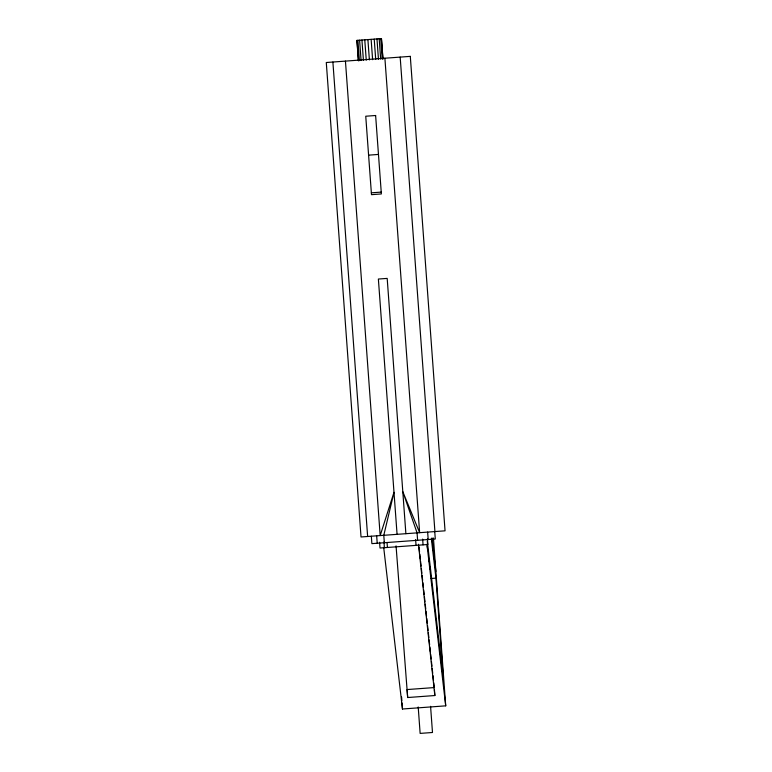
<?xml version="1.0" encoding="UTF-8"?>
<svg xmlns="http://www.w3.org/2000/svg" width="772" height="772" viewBox="0 0 772 772"><rect width="100%" height="100%" fill="white"/><g stroke="black" fill="none" stroke-linecap="round" stroke-linejoin="round"><path stroke-width="1.16" d="M368.591 155.153L378.473 154.429M371.351 192.826L381.233 192.103M431.008 578.498L435.948 578.141L443.389 679.775L427.273 541.076M396.055 545.881L407.674 697.531L434.858 695.533L434.433 689.84M383.684 547.396L402.473 709.005L445.714 705.84L433.43 538.007M431.973 537.891L435.871 571.415M431.365 538.682L435.948 578.141M427.254 546.219L427.534 548.612M428.788 559.372L429.068 561.765M429.618 566.542L429.898 568.935M426.935 544.221L445.714 705.84M419.022 547.001L419.543 551.758M419.804 554.142L420.315 558.909M420.576 561.292L421.087 566.059M421.348 568.443L421.869 573.21M422.13 575.584L422.641 580.351M422.902 582.735L423.413 587.502M423.674 589.885L424.195 594.652M424.455 597.026L424.967 601.793M425.227 604.177L425.739 608.944M425.999 611.327L426.52 616.095M426.781 618.478L427.292 623.236M427.553 625.619L428.064 630.386M428.325 632.77L428.846 637.537M429.107 639.92L429.618 644.678M429.879 647.061L430.39 651.829M430.651 654.212L431.172 658.979M431.432 661.363L431.944 666.12M432.204 668.504L432.716 673.271M432.976 675.654L433.497 680.422M433.758 682.805L434.269 687.572L407.085 689.56L407.674 697.531M418.443 544.241L434.858 695.533M400.176 57.109L434.916 531.57M434.742 531.58L435.283 538.991L371.882 543.633L371.342 536.222M427.64 532.101L428.19 539.512M427.447 538.74L427.871 544.501L380.017 548.014L379.592 542.243M422.641 539.088L423.066 544.858M384.9 58.228L419.64 532.69L402.81 491.687L417.073 532.873L417.613 540.284M430.573 706.322L432.484 732.493L420.132 733.4L418.202 706.978M382.97 58.923L381.484 38.6L356.905 40.405L358.391 60.727M381.397 38.61L382.883 58.933M380.731 38.658L382.217 58.981M379.187 38.764L380.683 59.097M415.625 539.609L416.04 545.37M376.968 38.928L378.463 59.261M374.227 39.131L375.713 59.463M371.129 39.362L372.615 59.685M405.879 533.693L387.187 278.402L378.377 279.039L397.069 534.34M367.906 39.594L369.392 59.917M364.77 39.826L366.256 60.148M361.933 40.028L363.419 60.361M359.598 40.202L361.084 60.534M357.909 40.327L359.395 60.65M356.992 40.395L358.478 60.718M401.594 697L401.855 700.619M402.029 703.002L402.473 709.005M387.081 542.851L387.419 547.464M384.331 542.726L383.79 535.314L393.99 492.333L380.181 535.575L345.441 61.113M383.973 541.925L384.388 547.686M376.668 535.836L377.218 543.247M332.886 62.03L367.636 536.492M410.299 56.366L326.286 62.513L361.026 536.974L445.048 530.827L410.299 56.366M375.626 115.501L365.745 116.225L371.486 194.669L381.368 193.946L375.626 115.501"/></g></svg>
